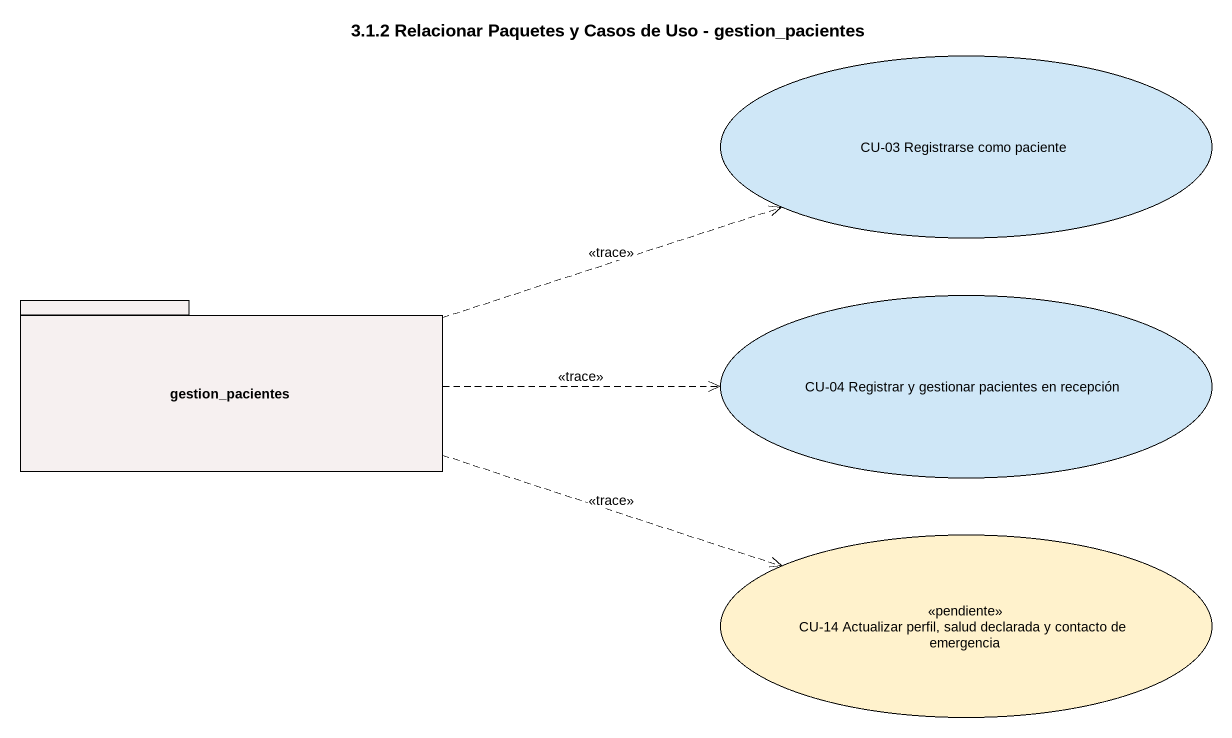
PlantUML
@startuml
title 3.1.2 Relacionar Paquetes y Casos de Uso - gestion_pacientes
usecase "CU-03 Registrarse como paciente" as CU_03_Registrarse_como #CFE7F7
usecase "CU-04 Registrar y gestionar pacientes en recepción" as CU_04_Registrar_y_gestionar #CFE7F7
package gestion_pacientes #F6F0F0 {
}
usecase "CU-14 Actualizar perfil, salud declarada y contacto de emergencia" as CU_14_Actualizar_perfil <<pendiente>> #FFF2CC
gestion_pacientes .right.> CU_03_Registrarse_como : <<trace>>
gestion_pacientes .right.> CU_04_Registrar_y_gestionar : <<trace>>
gestion_pacientes .right.> CU_14_Actualizar_perfil : <<trace>>
@enduml
